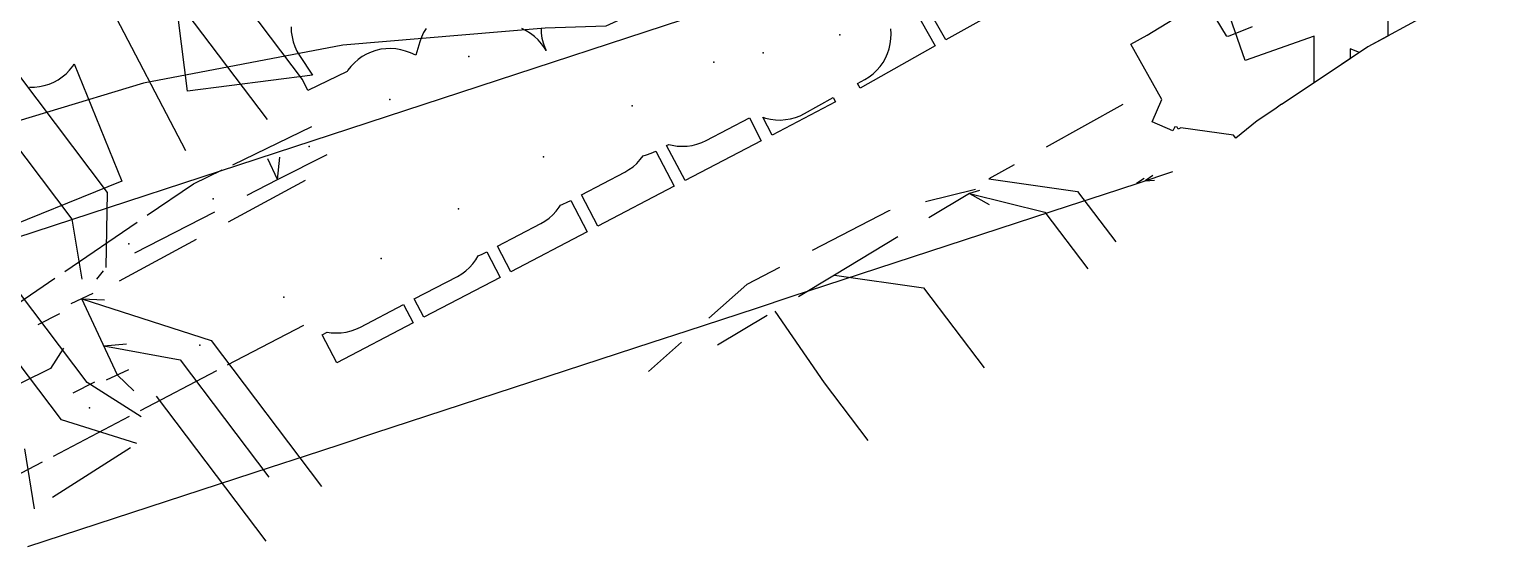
# Model space of a CAD drawing. Header units: metres. Extents: x -3782 to -2031, y 18790 to 19846.
# Drawn here: x -2331.4 to -2271, y 18810.4 to 18831.6 of the extents above; entities that cross this region are included whole.
import ezdxf

# ---------------------------------------------------------------- set-up
doc = ezdxf.new("R2010")
doc.units = ezdxf.units.M
for name, color, linetype in [('BOUNDARY', 7, 'Continuous'), ('ELECTR_CABLE', 7, 'Continuous'), ('GROUND', 7, 'Continuous'), ('OVERHEAD_POWER_LINE', 7, 'Continuous'), ('TREE', 7, 'Continuous'), ('WATER_PIPELINE', 7, 'Continuous')]:
    doc.layers.add(name, color=color, linetype=linetype)

msp = doc.modelspace()

# ---------------------------------------------------------------- linework, layer by layer
at = {"layer": 'BOUNDARY'}
msp.add_lwpolyline([(-2266.719, 18856.689), (-2273.659, 18854.421), (-2280.364, 18851.531), (-2286.777, 18848.041), (-2292.845, 18843.981), (-2298.518, 18839.385), (-2303.749, 18834.29), (-2304.629, 18833.351), (-2306.124, 18832.483), (-2307.724, 18831.754), (-2310.227, 18831.674), (-2318.533, 18830.973), (-2326.722, 18829.413), (-2334.703, 18827.008)], dxfattribs=at)
at = {"layer": 'ELECTR_CABLE'}
for points in [[(-2321.63, 18827.92), (-2326.649, 18834.554)], [(-2295.973, 18834.101), (-2294.2, 18830.946), (-2297.284, 18829.214), (-2297.387, 18829.397), (-2297.082, 18829.568), (-2296.908, 18829.678), (-2296.745, 18829.804), (-2296.595, 18829.945), (-2296.46, 18830.101), (-2296.341, 18830.269), (-2296.238, 18830.448), (-2296.154, 18830.636), (-2296.089, 18830.832), (-2296.043, 18831.032), (-2296.017, 18831.237), (-2296.011, 18831.443), (-2296.026, 18831.648)], [(-2328.159, 18832.698), (-2325.001, 18826.65)], [(-2315.112, 18831.67), (-2315.217, 18831.493), (-2315.305, 18831.307), (-2315.374, 18831.113), (-2315.539, 18830.564), (-2315.761, 18830.662), (-2315.954, 18830.735), (-2316.152, 18830.79), (-2316.356, 18830.825), (-2316.561, 18830.839), (-2316.767, 18830.834), (-2316.972, 18830.808), (-2317.173, 18830.762), (-2317.368, 18830.697), (-2317.556, 18830.613), (-2317.735, 18830.511), (-2317.904, 18830.392), (-2318.059, 18830.257), (-2318.201, 18830.108), (-2318.328, 18829.945), (-2318.359, 18829.896), (-2319.969, 18829.117), (-2320.185, 18829.563), (-2322.398, 18832.489)], [(-2273.189, 18832.666), (-2276.415, 18830.91), (-2276.767, 18830.675), (-2277.152, 18830.834), (-2277.152, 18830.417), (-2279.964, 18828.536), (-2279.964, 18828.56), (-2280.239, 18828.352), (-2280.965, 18827.866), (-2281.841, 18827.157), (-2281.937, 18827.283), (-2284.103, 18827.587), (-2284.211, 18827.526), (-2284.257, 18827.608), (-2284.357, 18827.622), (-2284.43, 18827.454), (-2285.287, 18827.826), (-2284.888, 18828.743), (-2286.156, 18831.022), (-2285.494, 18831.39), (-2283.127, 18832.826), (-2282.24, 18831.365), (-2282.148, 18831.352), (-2281.16, 18831.741)], [(-2310.387, 18831.682), (-2310.38, 18831.476), (-2310.353, 18831.272), (-2310.305, 18831.072), (-2310.238, 18830.877), (-2310.185, 18830.759), (-2310.25, 18830.871), (-2310.37, 18831.038), (-2310.506, 18831.193), (-2310.657, 18831.333), (-2310.821, 18831.458), (-2310.996, 18831.566), (-2311.181, 18831.657)], [(-2328.205, 18824.929), (-2333.25, 18831.597)], [(-2329.649, 18823.834), (-2334.664, 18830.462)], [(-2286.494, 18828.544), (-2289.641, 18826.794)], [(-2323.048, 18826.068), (-2319.808, 18827.635)], [(-2321.225, 18825.454), (-2321.618, 18826.302)], [(-2321.225, 18825.454), (-2319.173, 18826.489)], [(-2321.225, 18825.454), (-2321.124, 18826.383)], [(-2324.67, 18825.284), (-2323.498, 18825.851)], [(-2290.952, 18826.064), (-2291.997, 18825.483)], [(-2326.569, 18823.991), (-2324.67, 18825.284)], [(-2323.23, 18823.721), (-2320.062, 18825.435)], [(-2322.462, 18824.818), (-2321.225, 18825.454)], [(-2292.539, 18825.048), (-2294.594, 18824.542)], [(-2292.378, 18825.013), (-2292.791, 18824.889)], [(-2291.997, 18825.483), (-2288.348, 18824.972)], [(-2328.254, 18821.84), (-2328.205, 18824.929)], [(-2292.791, 18824.889), (-2294.455, 18823.879)], [(-2292.791, 18824.889), (-2289.688, 18824.12)], [(-2292.791, 18824.889), (-2291.978, 18824.43)], [(-2288.348, 18824.972), (-2286.78, 18822.899)], [(-2329.036, 18817.115), (-2334.106, 18823.817)], [(-2329.244, 18821.368), (-2329.649, 18823.834)], [(-2327.077, 18822.445), (-2323.796, 18824.132)], [(-2296.105, 18824.171), (-2299.257, 18822.537)], [(-2296.051, 18824.184), (-2296.105, 18824.171)], [(-2289.688, 18824.12), (-2287.923, 18821.786)], [(-2329.957, 18821.684), (-2326.982, 18823.71)], [(-2327.716, 18821.292), (-2324.549, 18823.006)], [(-2295.737, 18823.1), (-2298.332, 18821.525)], [(-2330.099, 18815.586), (-2335.144, 18822.254)], [(-2333.345, 18819.377), (-2330.37, 18821.403)], [(-2328.644, 18821.366), (-2328.366, 18821.704)], [(-2300.588, 18821.847), (-2301.932, 18821.15)], [(-2298.332, 18821.525), (-2299.808, 18820.644)], [(-2298.332, 18821.525), (-2294.683, 18821.014)], [(-2328.807, 18820.772), (-2329.713, 18820.35)], [(-2301.932, 18821.15), (-2303.5, 18819.765)], [(-2294.683, 18821.014), (-2292.191, 18817.719)], [(-2327.799, 18817.424), (-2329.26, 18820.561)], [(-2329.26, 18820.561), (-2323.951, 18818.844)], [(-2329.26, 18820.561), (-2328.327, 18820.522)], [(-2330.173, 18819.947), (-2331.064, 18819.494)], [(-2301.096, 18819.875), (-2303.138, 18818.656)], [(-2300.792, 18820.056), (-2298.756, 18817.103)], [(-2320.153, 18819.467), (-2323.287, 18817.827)], [(-2330.015, 18818.534), (-2330.55, 18817.697)], [(-2328.356, 18818.619), (-2327.425, 18818.703)], [(-2328.356, 18818.619), (-2325.219, 18818.045)], [(-2323.951, 18818.844), (-2319.416, 18812.849)], [(-2304.624, 18818.771), (-2305.975, 18817.577)], [(-2325.219, 18818.045), (-2321.578, 18813.232)], [(-2330.55, 18817.697), (-2334.075, 18815.955)], [(-2327.346, 18817.635), (-2328.252, 18817.213)], [(-2327.799, 18817.424), (-2327.126, 18816.776)], [(-2323.73, 18817.595), (-2326.863, 18815.956)], [(-2328.74, 18817.129), (-2329.631, 18816.675)], [(-2326.817, 18815.709), (-2329.036, 18817.115)], [(-2326.207, 18816.563), (-2321.701, 18810.607)], [(-2298.756, 18817.103), (-2296.963, 18814.732)], [(-2327.307, 18815.724), (-2330.44, 18814.084)], [(-2326.992, 18814.615), (-2330.099, 18815.586)], [(-2331.199, 18811.934), (-2331.604, 18814.4)], [(-2330.459, 18812.406), (-2327.257, 18814.446)], [(-2330.883, 18813.852), (-2334.017, 18812.213)]]:
    msp.add_lwpolyline(points, dxfattribs=at)
for points in [[(-2290.68, 18832.923), (-2293.764, 18831.191), (-2294.561, 18832.61), (-2294.559, 18832.608), (-2294.403, 18832.473), (-2294.235, 18832.353), (-2294.056, 18832.251), (-2293.868, 18832.167), (-2293.673, 18832.102), (-2293.472, 18832.056), (-2293.267, 18832.03), (-2293.061, 18832.024), (-2292.856, 18832.039), (-2292.653, 18832.073), (-2292.454, 18832.128), (-2292.261, 18832.201), (-2292.077, 18832.293), (-2290.746, 18833.041)], [(-2298.296, 18828.646), (-2300.898, 18827.285), (-2301.283, 18828.022), (-2301.162, 18827.981), (-2300.961, 18827.935), (-2300.757, 18827.909), (-2300.551, 18827.904), (-2300.345, 18827.918), (-2300.142, 18827.953), (-2299.943, 18828.007), (-2299.751, 18828.08), (-2299.566, 18828.172), (-2298.393, 18828.832)], [(-2301.341, 18827.053), (-2304.475, 18825.413), (-2305.23, 18826.856), (-2305.142, 18826.903), (-2305.004, 18826.867), (-2304.801, 18826.835), (-2304.595, 18826.823), (-2304.389, 18826.831), (-2304.185, 18826.86), (-2303.985, 18826.908), (-2303.79, 18826.976), (-2303.603, 18827.062), (-2301.831, 18827.989)], [(-2304.918, 18825.181), (-2308.052, 18823.542), (-2308.728, 18824.833), (-2306.955, 18825.761), (-2306.778, 18825.865), (-2306.611, 18825.986), (-2306.457, 18826.123), (-2306.317, 18826.275), (-2306.195, 18826.436), (-2306.056, 18826.47), (-2305.862, 18826.538), (-2305.675, 18826.624), (-2305.673, 18826.625)], [(-2308.495, 18823.31), (-2311.629, 18821.67), (-2312.178, 18822.72), (-2310.406, 18823.647), (-2310.229, 18823.752), (-2310.062, 18823.873), (-2309.908, 18824.01), (-2309.768, 18824.161), (-2309.644, 18824.326), (-2309.593, 18824.409), (-2309.499, 18824.442), (-2309.311, 18824.528), (-2309.171, 18824.602)], [(-2312.072, 18821.438), (-2315.206, 18819.799), (-2315.6, 18820.552), (-2313.828, 18821.479), (-2313.65, 18821.583), (-2313.483, 18821.705), (-2313.329, 18821.842), (-2313.19, 18821.993), (-2313.065, 18822.158), (-2312.968, 18822.317), (-2312.811, 18822.389), (-2312.621, 18822.488)], [(-2315.649, 18819.567), (-2318.782, 18817.927), (-2319.385, 18819.08), (-2319.173, 18819.191), (-2319.013, 18819.166), (-2318.807, 18819.154), (-2318.601, 18819.162), (-2318.397, 18819.191), (-2318.197, 18819.239), (-2318.002, 18819.306), (-2317.815, 18819.393), (-2316.043, 18820.32)]]:
    msp.add_lwpolyline(points, close=True, dxfattribs=at)
at = {"layer": 'GROUND'}
msp.add_lwpolyline([(-2310.227, 18831.674), (-2318.533, 18830.973), (-2326.722, 18829.413), (-2334.703, 18827.008)], dxfattribs=at)
at = {"layer": 'OVERHEAD_POWER_LINE'}
for points in [[(-2369.972, 18810.622), (-2300, 18833.536)], [(-2285.862, 18825.315), (-2284.436, 18825.782)], [(-2285.251, 18825.62), (-2285.576, 18825.408)], [(-2287.287, 18824.848), (-2285.862, 18825.315)], [(-2285.608, 18825.504), (-2285.932, 18825.292)], [(-2285.576, 18825.408), (-2285.187, 18825.43)], [(-2288.713, 18824.381), (-2287.287, 18824.848)], [(-2291.564, 18823.448), (-2290.138, 18823.914)], [(-2290.138, 18823.914), (-2288.713, 18824.381)], [(-2292.989, 18822.981), (-2291.564, 18823.448)], [(-2294.415, 18822.514), (-2292.989, 18822.981)], [(-2297.266, 18821.58), (-2295.84, 18822.047)], [(-2295.84, 18822.047), (-2294.415, 18822.514)], [(-2298.691, 18821.113), (-2297.266, 18821.58)], [(-2300.117, 18820.647), (-2298.691, 18821.113)], [(-2302.968, 18819.713), (-2301.542, 18820.18)], [(-2301.542, 18820.18), (-2300.117, 18820.647)], [(-2304.393, 18819.246), (-2302.968, 18819.713)], [(-2305.819, 18818.779), (-2304.393, 18819.246)], [(-2307.244, 18818.312), (-2305.819, 18818.779)], [(-2310.095, 18817.379), (-2308.67, 18817.846)], [(-2308.67, 18817.846), (-2307.244, 18818.312)], [(-2311.521, 18816.912), (-2310.095, 18817.379)], [(-2312.946, 18816.445), (-2311.521, 18816.912)], [(-2315.798, 18815.512), (-2314.372, 18815.978)], [(-2314.372, 18815.978), (-2312.946, 18816.445)], [(-2317.223, 18815.045), (-2315.798, 18815.512)], [(-2318.649, 18814.578), (-2317.223, 18815.045)], [(-2320.074, 18814.111), (-2318.649, 18814.578)], [(-2322.925, 18813.177), (-2321.5, 18813.644)], [(-2321.5, 18813.644), (-2320.074, 18814.111)], [(-2324.351, 18812.711), (-2322.925, 18813.177)], [(-2325.776, 18812.244), (-2324.351, 18812.711)], [(-2328.627, 18811.31), (-2327.202, 18811.777)], [(-2327.202, 18811.777), (-2325.776, 18812.244)], [(-2330.053, 18810.843), (-2328.627, 18811.31)], [(-2331.478, 18810.377), (-2330.053, 18810.843)]]:
    msp.add_lwpolyline(points, dxfattribs=at)
at = {"layer": 'TREE'}
for p in [(-2298.111, 18831.399), (-2313.363, 18830.508), (-2301.26, 18830.658), (-2303.293, 18830.275), (-2316.608, 18828.74), (-2306.648, 18828.485), (-2319.912, 18826.812), (-2310.284, 18826.389), (-2323.865, 18824.672), (-2313.784, 18824.25), (-2327.331, 18822.818), (-2316.961, 18822.21), (-2320.964, 18820.624), (-2324.411, 18818.652), (-2328.941, 18816.072)]:
    msp.add_point(p, dxfattribs=at)
at = {"layer": 'WATER_PIPELINE'}
for points in [[(-2275.608, 18833.502), (-2275.599, 18831.354), (-2276.415, 18830.91), (-2278.62, 18829.435), (-2278.628, 18831.343), (-2281.461, 18830.355), (-2283.859, 18837.237)], [(-2320.66, 18831.726), (-2320.652, 18831.52), (-2320.623, 18831.316), (-2320.575, 18831.115), (-2320.507, 18830.921), (-2320.42, 18830.734), (-2320.315, 18830.556), (-2319.782, 18829.745), (-2324.921, 18829.094), (-2325.675, 18835.047)], [(-2331.414, 18829.251), (-2331.208, 18829.252), (-2331.003, 18829.274), (-2330.801, 18829.316), (-2330.605, 18829.377), (-2330.415, 18829.457), (-2330.234, 18829.556), (-2330.063, 18829.672), (-2329.905, 18829.804), (-2329.76, 18829.951), (-2329.631, 18830.111), (-2329.567, 18830.209), (-2327.616, 18825.393), (-2333.177, 18823.14)]]:
    msp.add_lwpolyline(points, dxfattribs=at)

doc.saveas('drawing.dxf')
